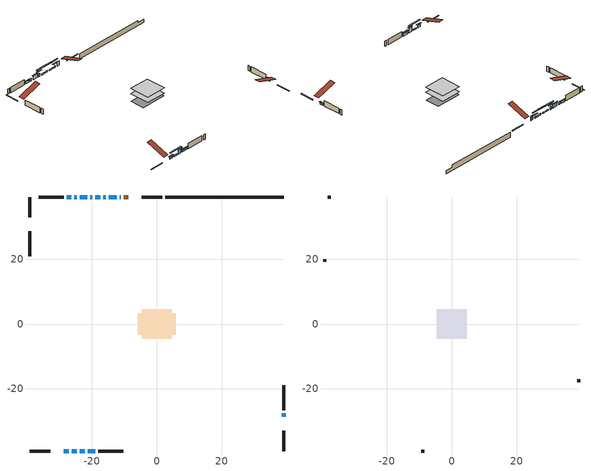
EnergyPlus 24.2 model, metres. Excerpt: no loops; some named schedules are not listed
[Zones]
conditioned space
 floor adiabatic (AdiabaticFloorConstruction): -4.62,-4.62 -4.62,4.62 4.62,4.62 4.62,-4.62 z0.87
 floor foundation (Slab1 construction): -5.82,-3.33 -5.82,3.33 5.82,3.33 5.82,-3.33 z-1.57
 wall outside (RimJoist1 construction): 1.71,39.22 -4.6,39.22 / -39.22,-39.22 -32.91,-39.22 / -39.22,39.22 -39.22,32.91 / 39.22,-39.22 39.22,-32.91 z0.87:1.17
 wall outside (AdiabaticWallConstruction 1): -8.83,39.22 -10.18,39.22 z0.87:2.9
 wall outside (AdiabaticWallConstruction): -11.1,39.22 -11.41,39.22 z0.87:1.63; -28.68,-39.22 -27.15,-39.22 / -26.33,39.22 -27.85,39.22 / -21.34,-39.22 -18.95,-39.22 z0.87:1.89; -12.34,39.22 -14.75,39.22 / -15.68,39.22 -16.57,39.22 / -17.5,39.22 -19.03,39.22 / -26.22,-39.22 -24.7,-39.22 z0.87:1.48; -19.95,39.22 -20.46,39.22 z0.87:2.14; 39.22,-28.68 39.22,-27.54 z0.87:1.92; -21.39,39.22 -23.8,39.22 z0.87:2.5; -24.73,39.22 -25.4,39.22 z0.87:2.09; -23.77,-39.22 -22.27,-39.22 z0.87:2.9
 wall outside (Wall1 construction): -28.78,39.22 -36.49,39.22 / -18.02,-39.22 -10.31,-39.22 / -39.22,28.68 -39.22,20.97 / 39.22,-26.61 39.22,-18.9 z0.87:3.31
 wall foundation (FoundationWall1 construction): 2.64,39.22,-1.57 2.64,39.22,0.87 35.56,39.22,0.87 35.56,39.22,-0.19 39.22,39.22,-0.19 39.22,39.22,-1.57
 window (WindowConstruction 7): -11.11,39.22 -11.41,39.22 z0.87:1.63
 window (WindowConstruction 6): -28.68,-39.22 -27.15,-39.22 z0.87:1.88
 window (WindowConstruction 9): -12.34,39.22 -14.75,39.22 z0.87:1.48
 window (WindowConstruction 10): -15.68,39.22 -16.57,39.22 z0.87:1.48
 window (WindowConstruction 11): -17.5,39.22 -19.03,39.22 z0.87:1.48
 window (WindowConstruction 12): -26.22,-39.22 -24.7,-39.22 z0.87:1.48
 window (WindowConstruction 8): -19.95,39.22 -20.46,39.22 z0.87:2.14
 window (WindowConstruction): 39.22,-28.68 39.22,-27.54 z0.87:1.92
 window (WindowConstruction 1): -21.39,39.22 -23.8,39.22 z0.87:2.49
 window (WindowConstruction 2): -24.73,39.22 -25.4,39.22 z0.87:2.09
 window (WindowConstruction 3): -26.33,39.22 -27.85,39.22 z0.87:1.88
 window (WindowConstruction 4): -23.77,-39.22 -22.27,-39.22 z0.87:2.9
 window (WindowConstruction 5): -21.34,-39.22 -18.95,-39.22 z0.87:1.88
 door (Door): -8.83,39.22 -10.18,39.22 z0.87:2.9
 ceiling adiabatic (AdiabaticFloorConstruction): 4.62,-4.62 4.62,4.62 -4.62,4.62 -4.62,-4.62 z0.87
attic - vented
 floor to conditioned space (Floor1 construction Reversed): -4.62,-4.62 -4.62,4.62 4.62,4.62 4.62,-4.62 z3.31
 wall outside (Wall2 construction): -37.42,39.22 -38.29,39.22 / -9.38,-39.22 -8.52,-39.22 / -39.22,20.04 -39.22,19.17 / 39.22,-17.97 39.22,-17.11 z0.87:3.31
 roof outside (Roof1 construction): -7.9,39.22,3.31 -7.9,30.22,6.31 -5.53,30.22,6.31 -5.53,39.22,3.31; -29.61,-39.22,3.31 -29.61,-30.22,6.31 -31.98,-30.22,6.31 -31.98,-39.22,3.31; -39.22,29.61,3.31 -30.22,29.61,6.31 -30.22,31.98,6.31 -39.22,31.98,3.31; 39.22,-29.61,3.31 30.22,-29.61,6.31 30.22,-31.98,6.31 39.22,-31.98,3.31
shading: -12.48,39.22 -10.04,39.22 -10.04,39.6 -12.48,39.6 z2.7; -26.77,-39.22 -29.06,-39.22 -29.06,-39.68 -26.77,-39.68 z2.27; -17.39,39.22 -9.7,39.22 -9.7,39.63 -17.39,39.63 z4.12; -19.21,39.22 -13.04,39.22 -13.04,39.63 -19.21,39.63 z4.12; -21.67,39.22 -14.86,39.22 -14.86,39.63 -21.67,39.63 z4.12; -22.26,-39.22 -28.66,-39.22 -28.66,-39.68 -22.26,-39.68 z3.92; -21.53,39.22 -18.88,39.22 -18.88,39.6 -21.53,39.6 z3.21; 39.22,-27.34 39.22,-28.88 39.63,-28.88 39.63,-27.34 z2.12; -24.1,39.22 -21.09,39.22 -21.09,39.46 -24.1,39.46 z2.79; -28.15,39.22 -26.03,39.22 -26.03,39.46 -28.15,39.46 z2.18; -21.89,-39.22 -24.15,-39.22 -24.15,-39.68 -21.89,-39.68 z3.28; -18.57,-39.22 -21.72,-39.22 -21.72,-39.68 -18.57,-39.68 z2.27
[Building]
Building 1: Terrain=Suburbs
[Site:Location]
Montreal Intl AP_QC: Latitude {deg}=45.47; Longitude {deg}=-73.74; Time Zone {hr}=-5; Elevation {m}=36; Keep Site Location Information=Yes
[Site:GroundTemperature:Shallow]
2.07863, -0.316383, -0.508184, 0.628371, 5.19101, 9.73239, 13.6695, 16.1636, 16.3755, 14.347, 10.5102, 6.10817
[Site:WaterMainsTemperature]
Calculation Method=Schedule; Temperature Schedule=mains temperature schedule
[Material] Roughness=Rough; Thermal Absorptance=0.9
Name | Thickness {m} | Conductivity {W/m-K} | Density {kg/m3} | Specific Heat {J/kg-K} | Solar Absorptance | Visible Absorptance
asphalt or fiberglass shingles | 0.00635 | 0.162714 | 1121.4 | 1465.45 | 0.4 | 0.4
ceiling stud and cavity | 0.1397 | 0.0759935 | 65.682 | 1177.47 | 0.7 | 0.7
concrete 4.0 in. | 0.1016 | 1.803125 | 2242.8 | 837.4 | 0.7 | 0.7
concrete 8.0 in. | 0.2032 | 1.803125 | 2242.8 | 837.4 | 0.7 | 0.7
door material | 0.04445 | 0.053851 | 512.64 | 1214.23 | 0.7 | 0.7
exterior vertical ins | 0.0307237 | 0.029427 | 32.04 | 1214.23 | 0.7 | 0.7
floor covering | 0.0127 | 0.0433444 | 54.468 | 1339.84 | 0.6 | 0.6
floor rigid ins; wall rigid ins | 0.512978 | 0.029427 | 32.04 | 1214.23 | 0.7 | 0.7
floor stud and cavity | 0.1397 | 1.75129 | 37.0049 | 1207.88 | 0.7 | 0.7
furniture material conditioned space 1 | 0.1524 | 0.115458 | 640.8 | 1214.23 | 0.6 | 0.6
gypsum board | 0.0127 | 0.160291 | 801 | 837.4 | 0.6 | 0.6
gypsum board 1 | 0.0127 | 0.160291 | 801 | 837.4 | 0.7 | 0.7
osb sheathing 0.5 in. | 0.0127 | 0.115458 | 512.64 | 1214.23 | 0.7 | 0.7
osb sheathing 0.75 in. | 0.01905 | 0.115458 | 512.64 | 1214.23 | 0.7 | 0.7
osb sheathing 2.0 in. | 0.0508 | 0.115458 | 512.64 | 1214.23 | 0.7 | 0.7
rim joist stud and cavity | 0.0508 | 0.029095 | 125.044 | 1163.47 | 0.6 | 0.6
wall stud and cavity | 0.1397 | 0.09367 | 139.0536 | 1170.24 | 0.7 | 0.7
wall stud and cavity 1 | 0.0889 | 6.9971 | 50.32683 | 1063.81 | 0.6 | 0.6
wall stud and cavity 2 | 0.0889 | 0.380278 | 52.3479 | 1209.89 | 0.7 | 0.7
wall stud and cavity 3 | 0.0889 | 0.391764 | 83.0341 | 1211.67 | 0.7 | 0.7
wood siding | 0.0254 | 0.102417 | 544.68 | 1172.36 | 0.4 | 0.4
wood siding 1 | 0.00254 | 0.102417 | 544.68 | 1172.36 | 0.4 | 0.4
wood siding 2; wood siding 3; wood siding 4 | 0.0254 | 0.102417 | 544.68 | 1172.36 | 0.7 | 0.7
[WindowMaterial:SimpleGlazingSystem]
Name | U-Factor {W/m2-K} | Solar Heat Gain Coefficient
WindowMaterial | 2.93155 | 0.66
WindowMaterial 1 | 1.94244 | 0.65
WindowMaterial 10 | 5.29928 | 0.71
WindowMaterial 11 | 4.93816 | 0.65
WindowMaterial 2 | 2.1355 | 0.47
WindowMaterial 3 | 2.0367 | 0.53
WindowMaterial 4 | 2.06509 | 0.54
WindowMaterial 5 | 2.0719 | 0.51
WindowMaterial 6 | 2.154801 | 0.47
WindowMaterial 7 | 2.17922 | 0.46
WindowMaterial 8 | 5.43157 | 0.73
WindowMaterial 9 | 5.04263 | 0.67
[Construction]
AdiabaticFloorConstruction: floor stud and cavity, floor rigid ins, osb sheathing 0.75 in., floor covering
AdiabaticWallConstruction: wood siding 3, wall rigid ins, wall stud and cavity 2, gypsum board
AdiabaticWallConstruction 1: wood siding 4, wall rigid ins, wall stud and cavity 2, gypsum board
Door: door material
Floor1 construction Reversed: gypsum board, ceiling stud and cavity
FoundationWall1 construction: concrete 8.0 in., gypsum board 1
furniture construction conditioned space 1: furniture material conditioned space 1
PartitionWallConstruction: gypsum board, wall stud and cavity 3, gypsum board
RimJoist1 construction: wood siding 2, osb sheathing 2.0 in., rim joist stud and cavity
Roof1 construction: asphalt or fiberglass shingles
Slab1 construction: concrete 4.0 in.
Wall1 construction: wood siding, osb sheathing 0.5 in., wall stud and cavity, gypsum board
Wall2 construction: wood siding 1, wall stud and cavity 1
WindowConstruction: WindowMaterial
WindowConstruction 1: WindowMaterial 1
WindowConstruction 10: WindowMaterial 9
WindowConstruction 11: WindowMaterial 10
WindowConstruction 12: WindowMaterial 11
WindowConstruction 2: WindowMaterial 2
WindowConstruction 3; WindowConstruction 6: WindowMaterial 3
WindowConstruction 4: WindowMaterial 4
WindowConstruction 5: WindowMaterial 5
WindowConstruction 7: WindowMaterial 6
WindowConstruction 8: WindowMaterial 7
WindowConstruction 9: WindowMaterial 8
[Zone] Multiplier=1; Part of Total Floor Area=Yes
Name | Volume {m3}
attic - vented | 41.5799
conditioned space | 396.9
[Space]
Name | Zone | Volume {m3}
attic - vented 1 | attic - vented | 41.5799
conditioned space 1 | conditioned space | 396.9
[ZoneInfiltration:EffectiveLeakageArea]
infil attic - vented 1: Zone or Space=attic - vented 1; Schedule=Always On Discrete; Effective Air Leakage Area {cm2}=3415.2; Stack Coefficient=0.000378175; Wind Coefficient=1.31391e-05
[ZoneMixing]
whole house fan mix: Zone or Space=attic - vented; Schedule=Always On Continuous; Design Flow Rate Calculation Method=Flow/Zone; Design Flow Rate {m3/s}=0; Source Zone or Space=conditioned space
[SurfaceProperty:ExposedFoundationPerimeter]
Slab1: Exposed Perimeter Calculation Method=TotalExposedPerimeter; Total Exposed Perimeter {m}=36.577
[InternalMass] Zone or ZoneList=conditioned space; Space or SpaceList=conditioned space 1
Name | Construction | Surface Area {m2}
furniture mass conditioned space 1 | furniture construction conditioned space 1 | 65.1281
partition wall mass | PartitionWallConstruction | 162.82
[Lights]
interior lighting: Zone or ZoneList or Space or SpaceList=conditioned space 1; Schedule=interior lighting schedule; Design Level Calculation Method=LightingLevel; Lighting Level {W}=343.2; Return Air Fraction=0; Fraction Radiant=0.6; Fraction Visible=0.2; Fraction Replaceable=1
[People]
occupants: Zone or ZoneList or Space or SpaceList=conditioned space 1; Number of People Schedule=occupants schedule; Number of People Calculation Method=People; Number of People=3; Fraction Radiant=0.314171; Sensible Heat Fraction=0.56303; Activity Level Schedule=occupants activity schedule; Carbon Dioxide Generation Rate {m3/s-W}=0; Enable ASHRAE 55 Comfort Warnings=No; Mean Radiant Temperature Calculation Type=EnclosureAveraged
[ElectricEquipment] Zone or ZoneList or Space or SpaceList=conditioned space 1; Design Level Calculation Method=EquipmentLevel
Name | Schedule | Design Level {W} | Fraction Latent | Fraction Radiant | Fraction Lost
clothes dryer | clothes dryer schedule | 140.772 | 0.015 | 0.081 | 0.85
clothes washer | clothes washer schedule | 32.1985 | 0.03 | 0.162 | 0.7
cooking range | cooking range schedule | 215.147 | 0.08 | 0.432 | 0.2
dishwasher | dishwasher schedule | 66.8632 | 0.3 | 0.18 | 0.4
fridge | fridge schedule | 72.9452 | 0 | 0.6 | 0
mech vent bath fan 0 | mech vent bath fan 0 schedule | 50.2 | 0 | 0 | 1
mech vent house fan | mech vent house fan schedule | 0 | 0 | 0 | 1
mech vent house fan cfis | mech vent house fan cfis schedule | 0 | 0 | 0 | 0
misc plug loads | misc plug loads schedule | 494.7 | 0.045 | 0.513 | 0.1
whole house fan | Always On Discrete | 0 | 0 | 0 | 1
[OtherEquipment] Zone or ZoneList or Space or SpaceList=conditioned space 1; Design Level Calculation Method=EquipmentLevel
Name | Fuel Type | Schedule | Design Level {W} | Fraction Latent | Fraction Radiant | Fraction Lost
clothes dryer 1 | Electricity | clothes dryer schedule | 0 | 0.015 | 0.081 | 0.85
cooking range 1 | Electricity | cooking range schedule | 0 | 0.08 | 0.432 | 0.2
general water use latent | None | general water use schedule | 62.594 | 1 | 0 | 0
general water use sensible | None | general water use schedule | -61.6891 | 0 | 0.6 | 0
mech vent house fan latent load | None | Always On Discrete | 0 | 1 | 0 | 0
mech vent house fan sensible load | None | Always On Discrete | 0 | 0 | 0 | 0
water heater energy adjustment1 | NaturalGas | Always On Discrete | 0.01 | 0 | 0 | 1
[ZoneInfiltration:DesignFlowRate] Zone or ZoneList or Space or SpaceList=conditioned space 1; Schedule=Always On Discrete; Design Flow Rate Calculation Method=Flow/Zone; Design Flow Rate {m3/s}=0
infil flow; natural vent flow; whole house fan flow
[AvailabilityManager:Scheduled]
furnace airloop Availability Manager: Schedule=Always On Discrete
[Foundation:Kiva]
Foundation Kiva 1: Initial Indoor Air Temperature {C}=18; Wall Height Above Grade {m}=0.869991; Wall Depth Below Slab {m}=0.2032; Custom Block Material Name 1=exterior vertical ins; Custom Block Depth 1 {m}=2.43998; Custom Block X Position 1 {m}=0.2159; Custom Block Z Position 1 {m}=0
[Foundation:Kiva:Settings]
Soil Conductivity {W/m-K}=0.849921; Soil Density {kg/m3}=1842.3; Soil Specific Heat {J/kg-K}=418.7; Ground Solar Absorptivity=0.9; Ground Thermal Absorptivity=0.9; Ground Surface Roughness {m}=0.03; Far-Field Width {m}=40; Deep-Ground Boundary Condition=ZeroFlux; Deep-Ground Depth {m}=40; Minimum Cell Dimension {m}=0.2; Maximum Cell Growth Coefficient=3; Simulation Timestep=Timestep
[Exterior:Lights]
exterior lighting: Schedule=exterior lighting schedule; Design Level {W}=75.6
[EnergyManagementSystem:GlobalVariable]
furnace_airloop_Fan_RTF
infil_program_Qfan
infil_program_Qinf
natural_vent_program_Qnv
natural_vent_program_Qwhf
[EnergyManagementSystem:Sensor]
Name | Output:Variable or Output:Meter Index Key | Output:Variable or Output:Meter
airflow_gain | infil flow | Infiltration Sensible Heat Gain Energy
airflow_gain_1 | natural vent flow | Infiltration Sensible Heat Gain Energy
airflow_gain_2 | whole house fan flow | Infiltration Sensible Heat Gain Energy
airflow_loss | infil flow | Infiltration Sensible Heat Loss Energy
airflow_loss_1 | natural vent flow | Infiltration Sensible Heat Loss Energy
airflow_loss_2 | whole house fan flow | Infiltration Sensible Heat Loss Energy
clg_load_cond |  | Cooling:EnergyTransfer:Zone:CONDITIONED SPACE
clg_sp_s; clg_sp_s_1 | cooling setpoint | Schedule Value
clothes_dryer_exhaust_0_sch_s | clothes dryer exhaust 0 schedule | Schedule Value
cool_season | cooling season schedule | Schedule Value
htg_load_cond |  | Heating:EnergyTransfer:Zone:CONDITIONED SPACE
htg_sp_s; htg_sp_s_1 | heating setpoint | Schedule Value
ig_ee_conv | clothes dryer | Electric Equipment Convective Heating Energy
ig_ee_conv_2 | cooking range | Electric Equipment Convective Heating Energy
ig_ee_conv_4 | fridge | Electric Equipment Convective Heating Energy
ig_ee_conv_5 | misc plug loads | Electric Equipment Convective Heating Energy
ig_ee_conv_6 | whole house fan | Electric Equipment Convective Heating Energy
ig_ee_rad | clothes dryer | Electric Equipment Radiant Heating Energy
ig_ee_rad_2 | cooking range | Electric Equipment Radiant Heating Energy
ig_ee_rad_4 | fridge | Electric Equipment Radiant Heating Energy
ig_ee_rad_5 | misc plug loads | Electric Equipment Radiant Heating Energy
ig_ee_rad_6 | whole house fan | Electric Equipment Radiant Heating Energy
ig_lgt_conv | interior lighting | Lights Convective Heating Energy
ig_lgt_rad | interior lighting | Lights Radiant Heating Energy
ig_lgt_vis | interior lighting | Lights Visible Radiation Heating Energy
ig_oe_conv | clothes dryer 1 | Other Equipment Convective Heating Energy
ig_oe_conv_1 | cooking range 1 | Other Equipment Convective Heating Energy
ig_oe_conv_2 | general water use latent | Other Equipment Convective Heating Energy
ig_oe_conv_3 | general water use sensible | Other Equipment Convective Heating Energy
ig_oe_conv_4 | water heater energy adjustment1 | Other Equipment Convective Heating Energy
ig_oe_rad | clothes dryer 1 | Other Equipment Radiant Heating Energy
ig_oe_rad_1 | cooking range 1 | Other Equipment Radiant Heating Energy
ig_oe_rad_2 | general water use latent | Other Equipment Radiant Heating Energy
ig_oe_rad_3 | general water use sensible | Other Equipment Radiant Heating Energy
ig_oe_rad_4 | water heater energy adjustment1 | Other Equipment Radiant Heating Energy
ig_ppl_conv | occupants | People Convective Heating Energy
ig_ppl_rad | occupants | People Radiant Heating Energy
im_conv | furniture mass conditioned space 1 | Surface Inside Face Convection Heat Gain Energy
im_conv_1 | partition wall mass | Surface Inside Face Convection Heat Gain Energy
im_ig | furniture mass conditioned space 1 | Surface Inside Face Internal Gains Radiation Heat Gain Energy
im_ig_1 | partition wall mass | Surface Inside Face Internal Gains Radiation Heat Gain Energy
im_lgt | furniture mass conditioned space 1 | Surface Inside Face Lights Radiation Heat Gain Energy
im_lgt_1 | partition wall mass | Surface Inside Face Lights Radiation Heat Gain Energy
im_sol | furniture mass conditioned space 1 | Surface Inside Face Solar Radiation Heat Gain Energy
im_sol_1 | partition wall mass | Surface Inside Face Solar Radiation Heat Gain Energy
im_surf | furniture mass conditioned space 1 | Surface Inside Face Net Surface Thermal Radiation Heat Gain Energy
im_surf_1 | partition wall mass | Surface Inside Face Net Surface Thermal Radiation Heat Gain Energy
mech_vent_bath_fan_0_sch_s | mech vent bath fan 0 schedule | Schedule Value
mv_conv | mech vent bath fan 0 | Electric Equipment Convective Heating Energy
mv_conv_1 | mech vent house fan | Electric Equipment Convective Heating Energy
mv_conv_2 | mech vent house fan cfis | Electric Equipment Convective Heating Energy
mv_conv_3 | mech vent house fan latent load | Other Equipment Convective Heating Energy
mv_conv_4 | mech vent house fan sensible load | Other Equipment Convective Heating Energy
mv_rad | mech vent bath fan 0 | Electric Equipment Radiant Heating Energy
mv_rad_1 | mech vent house fan | Electric Equipment Radiant Heating Energy
mv_rad_2 | mech vent house fan cfis | Electric Equipment Radiant Heating Energy
mv_rad_3 | mech vent house fan latent load | Other Equipment Radiant Heating Energy
mv_rad_4 | mech vent house fan sensible load | Other Equipment Radiant Heating Energy
natural_vent_s | natural vent schedule | Schedule Value
out_pb_s |  | Site Outdoor Air Barometric Pressure
out_wt_s |  | Site Outdoor Air Humidity Ratio
site_vw_s |  | Site Wind Speed
ss_back_out | Window1 | Surface Window Shortwave from Zone Back Out Window Heat Transfer Rate
ss_back_out_1 | Window11 | Surface Window Shortwave from Zone Back Out Window Heat Transfer Rate
ss_back_out_10 | Window7 | Surface Window Shortwave from Zone Back Out Window Heat Transfer Rate
ss_back_out_11 | Window8 | Surface Window Shortwave from Zone Back Out Window Heat Transfer Rate
ss_back_out_12 | Window9 | Surface Window Shortwave from Zone Back Out Window Heat Transfer Rate
ss_back_out_2 | Window12 | Surface Window Shortwave from Zone Back Out Window Heat Transfer Rate
ss_back_out_3 | Window13 | Surface Window Shortwave from Zone Back Out Window Heat Transfer Rate
ss_back_out_4 | Window14 | Surface Window Shortwave from Zone Back Out Window Heat Transfer Rate
ss_back_out_5 | Window15 | Surface Window Shortwave from Zone Back Out Window Heat Transfer Rate
ss_back_out_6 | Window2 | Surface Window Shortwave from Zone Back Out Window Heat Transfer Rate
ss_back_out_7 | Window4 | Surface Window Shortwave from Zone Back Out Window Heat Transfer Rate
ss_back_out_8 | Window5 | Surface Window Shortwave from Zone Back Out Window Heat Transfer Rate
ss_back_out_9 | Window6 | Surface Window Shortwave from Zone Back Out Window Heat Transfer Rate
ss_conv | Door1 | Surface Inside Face Convection Heat Gain Energy
ss_conv_1 | Window1 | Surface Inside Face Convection Heat Gain Energy
ss_conv_10 | Window6 | Surface Inside Face Convection Heat Gain Energy
ss_conv_11 | Window7 | Surface Inside Face Convection Heat Gain Energy
ss_conv_12 | Window8 | Surface Inside Face Convection Heat Gain Energy
ss_conv_13 | Window9 | Surface Inside Face Convection Heat Gain Energy
ss_conv_2 | Window11 | Surface Inside Face Convection Heat Gain Energy
ss_conv_3 | Window12 | Surface Inside Face Convection Heat Gain Energy
ss_conv_4 | Window13 | Surface Inside Face Convection Heat Gain Energy
ss_conv_5 | Window14 | Surface Inside Face Convection Heat Gain Energy
ss_conv_6 | Window15 | Surface Inside Face Convection Heat Gain Energy
ss_conv_7 | Window2 | Surface Inside Face Convection Heat Gain Energy
ss_conv_8 | Window4 | Surface Inside Face Convection Heat Gain Energy
ss_conv_9 | Window5 | Surface Inside Face Convection Heat Gain Energy
ss_ig | Door1 | Surface Inside Face Internal Gains Radiation Heat Gain Energy
ss_ig_1 | Window1 | Surface Inside Face Internal Gains Radiation Heat Gain Energy
ss_ig_10 | Window6 | Surface Inside Face Internal Gains Radiation Heat Gain Energy
ss_ig_11 | Window7 | Surface Inside Face Internal Gains Radiation Heat Gain Energy
ss_ig_12 | Window8 | Surface Inside Face Internal Gains Radiation Heat Gain Energy
ss_ig_13 | Window9 | Surface Inside Face Internal Gains Radiation Heat Gain Energy
ss_ig_2 | Window11 | Surface Inside Face Internal Gains Radiation Heat Gain Energy
ss_ig_3 | Window12 | Surface Inside Face Internal Gains Radiation Heat Gain Energy
ss_ig_4 | Window13 | Surface Inside Face Internal Gains Radiation Heat Gain Energy
ss_ig_5 | Window14 | Surface Inside Face Internal Gains Radiation Heat Gain Energy
ss_ig_6 | Window15 | Surface Inside Face Internal Gains Radiation Heat Gain Energy
ss_ig_7 | Window2 | Surface Inside Face Internal Gains Radiation Heat Gain Energy
ss_ig_8 | Window4 | Surface Inside Face Internal Gains Radiation Heat Gain Energy
ss_ig_9 | Window5 | Surface Inside Face Internal Gains Radiation Heat Gain Energy
ss_lgt | Door1 | Surface Inside Face Lights Radiation Heat Gain Energy
ss_sol | Door1 | Surface Inside Face Solar Radiation Heat Gain Energy
ss_surf | Door1 | Surface Inside Face Net Surface Thermal Radiation Heat Gain Energy
ss_surf_1 | Window1 | Surface Inside Face Net Surface Thermal Radiation Heat Gain Energy
ss_surf_10 | Window6 | Surface Inside Face Net Surface Thermal Radiation Heat Gain Energy
ss_surf_11 | Window7 | Surface Inside Face Net Surface Thermal Radiation Heat Gain Energy
ss_surf_12 | Window8 | Surface Inside Face Net Surface Thermal Radiation Heat Gain Energy
ss_surf_13 | Window9 | Surface Inside Face Net Surface Thermal Radiation Heat Gain Energy
ss_surf_2 | Window11 | Surface Inside Face Net Surface Thermal Radiation Heat Gain Energy
ss_surf_3 | Window12 | Surface Inside Face Net Surface Thermal Radiation Heat Gain Energy
ss_surf_4 | Window13 | Surface Inside Face Net Surface Thermal Radiation Heat Gain Energy
ss_surf_5 | Window14 | Surface Inside Face Net Surface Thermal Radiation Heat Gain Energy
ss_surf_6 | Window15 | Surface Inside Face Net Surface Thermal Radiation Heat Gain Energy
ss_surf_7 | Window2 | Surface Inside Face Net Surface Thermal Radiation Heat Gain Energy
ss_surf_8 | Window4 | Surface Inside Face Net Surface Thermal Radiation Heat Gain Energy
ss_surf_9 | Window5 | Surface Inside Face Net Surface Thermal Radiation Heat Gain Energy
ss_trans_in | Window1 | Surface Window Transmitted Solar Radiation Rate
ss_trans_in_1 | Window11 | Surface Window Transmitted Solar Radiation Rate
ss_trans_in_10 | Window7 | Surface Window Transmitted Solar Radiation Rate
ss_trans_in_11 | Window8 | Surface Window Transmitted Solar Radiation Rate
ss_trans_in_12 | Window9 | Surface Window Transmitted Solar Radiation Rate
ss_trans_in_2 | Window12 | Surface Window Transmitted Solar Radiation Rate
ss_trans_in_3 | Window13 | Surface Window Transmitted Solar Radiation Rate
ss_trans_in_4 | Window14 | Surface Window Transmitted Solar Radiation Rate
ss_trans_in_5 | Window15 | Surface Window Transmitted Solar Radiation Rate
ss_trans_in_6 | Window2 | Surface Window Transmitted Solar Radiation Rate
ss_trans_in_7 | Window4 | Surface Window Transmitted Solar Radiation Rate
ss_trans_in_8 | Window5 | Surface Window Transmitted Solar Radiation Rate
ss_trans_in_9 | Window6 | Surface Window Transmitted Solar Radiation Rate
ss_trans_out | Window1 | Surface Inside Face Initial Transmitted Diffuse Transmitted Out Window Solar Radiation Rate
ss_trans_out_1 | Window11 | Surface Inside Face Initial Transmitted Diffuse Transmitted Out Window Solar Radiation Rate
ss_trans_out_10 | Window7 | Surface Inside Face Initial Transmitted Diffuse Transmitted Out Window Solar Radiation Rate
ss_trans_out_11 | Window8 | Surface Inside Face Initial Transmitted Diffuse Transmitted Out Window Solar Radiation Rate
ss_trans_out_12 | Window9 | Surface Inside Face Initial Transmitted Diffuse Transmitted Out Window Solar Radiation Rate
ss_trans_out_2 | Window12 | Surface Inside Face Initial Transmitted Diffuse Transmitted Out Window Solar Radiation Rate
ss_trans_out_3 | Window13 | Surface Inside Face Initial Transmitted Diffuse Transmitted Out Window Solar Radiation Rate
ss_trans_out_4 | Window14 | Surface Inside Face Initial Transmitted Diffuse Transmitted Out Window Solar Radiation Rate
ss_trans_out_5 | Window15 | Surface Inside Face Initial Transmitted Diffuse Transmitted Out Window Solar Radiation Rate
ss_trans_out_6 | Window2 | Surface Inside Face Initial Transmitted Diffuse Transmitted Out Window Solar Radiation Rate
ss_trans_out_7 | Window4 | Surface Inside Face Initial Transmitted Diffuse Transmitted Out Window Solar Radiation Rate
ss_trans_out_8 | Window5 | Surface Inside Face Initial Transmitted Diffuse Transmitted Out Window Solar Radiation Rate
ss_trans_out_9 | Window6 | Surface Inside Face Initial Transmitted Diffuse Transmitted Out Window Solar Radiation Rate
s_conv | Floor1 | Surface Inside Face Convection Heat Gain Energy
s_conv_1 | FoundationWall1 | Surface Inside Face Convection Heat Gain Energy
s_conv_10 | Wall1:180 | Surface Inside Face Convection Heat Gain Energy
s_conv_11 | Wall1:270 | Surface Inside Face Convection Heat Gain Energy
s_conv_12 | Wall1:90 | Surface Inside Face Convection Heat Gain Energy
s_conv_2 | inferred conditioned ceiling | Surface Inside Face Convection Heat Gain Energy
s_conv_3 | inferred conditioned floor | Surface Inside Face Convection Heat Gain Energy
s_conv_4 | RimJoist1:0 | Surface Inside Face Convection Heat Gain Energy
s_conv_5 | RimJoist1:180 | Surface Inside Face Convection Heat Gain Energy
s_conv_6 | RimJoist1:270 | Surface Inside Face Convection Heat Gain Energy
s_conv_7 | RimJoist1:90 | Surface Inside Face Convection Heat Gain Energy
s_conv_8 | Slab1 | Surface Inside Face Convection Heat Gain Energy
s_conv_9 | Wall1:0 | Surface Inside Face Convection Heat Gain Energy
s_ig | Floor1 | Surface Inside Face Internal Gains Radiation Heat Gain Energy
s_ig_1 | FoundationWall1 | Surface Inside Face Internal Gains Radiation Heat Gain Energy
